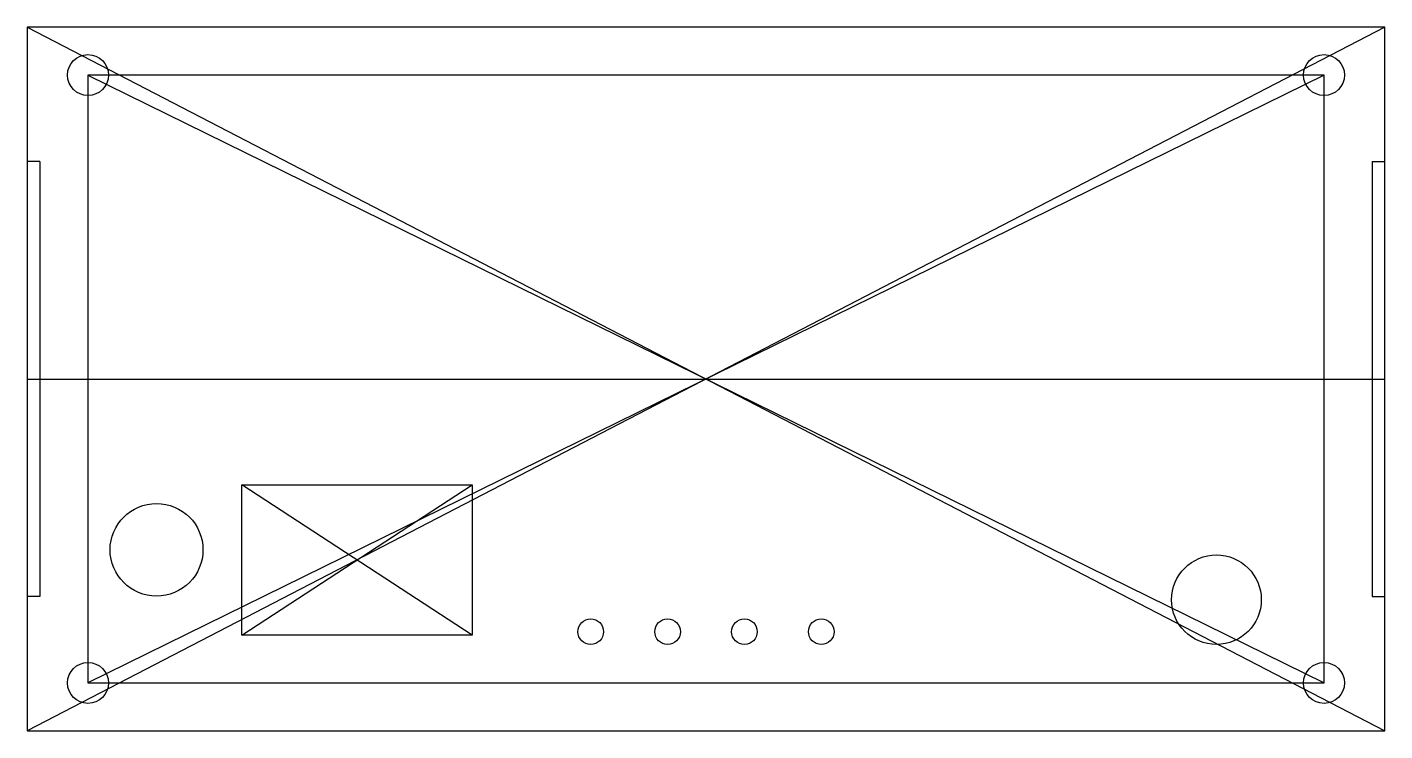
# Model space of a CAD drawing. Header units: millimetres. Extents: x -53 to 53, y -28 to 28.
import ezdxf

# ---------------------------------------------------------------- set-up
doc = ezdxf.new("R2010")
doc.units = ezdxf.units.MM
doc.layers.get('0').update_dxf_attribs({"linetype": 'CONTINUOUS'})

msp = doc.modelspace()

# ---------------------------------------------------------------- linework, layer by layer
for p, q in [((53, 27.5), (-53, 27.5)), ((-53, 27.5), (-53, -27.5)), ((53, 27.5), (-53, -27.5)), ((-53, 27.5), (53, -27.5)), ((53, -27.5), (53, 27.5)), ((48.25, 23.75), (-48.25, 23.75)), ((-48.25, 23.75), (-48.25, -23.75)), ((48.25, 23.75), (-48.25, -23.75)), ((-48.25, 23.75), (48.25, -23.75)), ((48.25, -23.75), (48.25, 23.75)), ((-52, 17), (-53, 17)), ((-52, 17), (-52, -17)), ((52, 17), (52, -17)), ((52, 17), (53, 17)), ((-53, 0), (53, 0)), ((-36.25, -20.025), (-36.25, -8.275)), ((-36.25, -8.275), (-18.25, -8.275)), ((-18.25, -20.025), (-36.25, -8.275)), ((-36.25, -20.025), (-18.25, -8.275)), ((-18.25, -8.275), (-18.25, -20.025)), ((-52, -17), (-53, -17)), ((52, -17), (53, -17)), ((-18.25, -20.025), (-36.25, -20.025)), ((-48.25, -23.75), (48.25, -23.75)), ((-53, -27.5), (53, -27.5))]:
    msp.add_line(p, q)
for centre, radius in [((-48.25, 23.75), 1.6), ((48.25, 23.75), 1.6), ((-42.9, -13.35), 3.625), ((39.85, -17.25), 3.5), ((-9, -19.75), 1), ((-3, -19.75), 1), ((3, -19.75), 1), ((9, -19.75), 1), ((-48.25, -23.75), 1.6), ((48.25, -23.75), 1.6)]:
    msp.add_circle(centre, radius)

doc.saveas('drawing.dxf')
